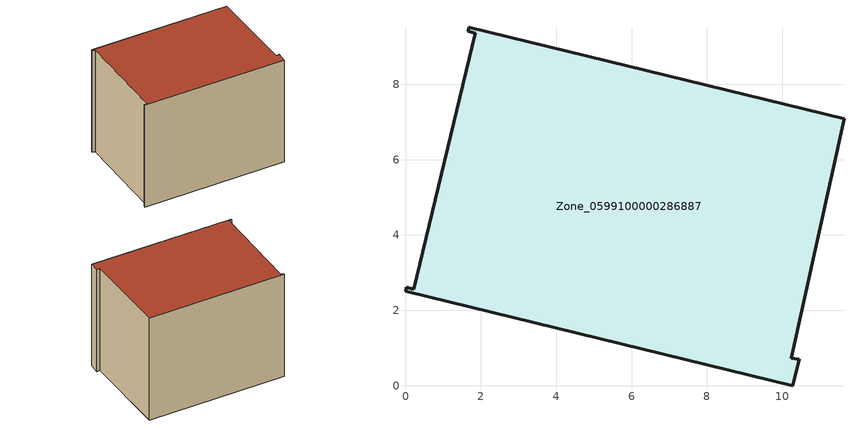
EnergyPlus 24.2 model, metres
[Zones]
Zone_0599100000286887
 floor ground (C_G): 1.85,9.35 1.66,9.4 1.68,9.51 11.64,7.09 10.23,0.73 10.44,0.7 10.27,0 0,2.51 0.02,2.61 0.21,2.56 z0
 wall outside (C_F): 11.64,7.09 1.68,9.51 1.66,9.4 1.85,9.35 0.21,2.56 0.02,2.61 0,2.51 10.27,0 10.44,0.7 10.23,0.73 11.64,7.09 z0:8.28
 roof outside (C_R): 10.23,0.73 11.64,7.09 1.68,9.51 1.66,9.4 1.85,9.35 0.21,2.56 0.02,2.61 0,2.51 10.27,0 10.44,0.7 z8.28
[BUILDING]
Pand.0599100000286887: North Axis=0; Terrain=City; Loads Convergence Tolerance Value=0.04; Temperature Convergence Tolerance Value=0.4; Solar Distribution=FullExterior; Maximum Number of Warmup Days=25; Minimum Number of Warmup Days=1
[Site:Location]
Rotterdam.The.Hague.AP_ZH_NLD Design_Conditions: Latitude=51.96; Longitude=4.45; Time Zone=1; Elevation=-4.5
[SITE:GROUNDTEMPERATURE:BUILDINGSURFACE]
18, 18, 18, 18, 18, 18, 18, 18, 18, 18, 18, 18
[MATERIAL] Thermal Absorptance=0.9; Solar Absorptance=0.7; Visible Absorptance=0.7
Name | Roughness | Thickness | Conductivity | Density | Specific Heat
G.TI.1992-2005 | MediumSmooth | 0.15 | 0.06 | 540 | 1210
F.TI.1992-2005 | Rough | 0.3 | 0.12 | 1920 | 840
R.TI.1992-2005 | MediumRough | 0.2 | 0.08 | 1500 | 1000
[CONSTRUCTION]
C_G: G.TI.1992-2005
C_F: F.TI.1992-2005
C_R: R.TI.1992-2005
[ZONE]
Zone_0599100000286887: Type=1; Multiplier=1; Ceiling Height=Autocalculate; Volume=Autocalculate; Floor Area=autocalculate; Part of Total Floor Area=Yes
[ZONEINFILTRATION:DESIGNFLOWRATE]
Infil_Zone_0599100000286887: Zone or ZoneList or Space or SpaceList=Zone_0599100000286887; Schedule=AlwaysOn; Design Flow Rate Calculation Method=Flow/Area; Flow Rate per Floor Area=0.0015; Constant Term Coefficient=1; Temperature Term Coefficient=0; Velocity Term Coefficient=0; Velocity Squared Term Coefficient=0
[HVACTEMPLATE:ZONE:IDEALLOADSAIRSYSTEM]
Zone_0599100000286887: Maximum Heating Supply Air Temperature=50; Minimum Cooling Supply Air Temperature=13; Maximum Heating Supply Air Humidity Ratio=0.0156; Minimum Cooling Supply Air Humidity Ratio=0.0077; Heating Limit=NoLimit; Cooling Limit=NoLimit; Dehumidification Control Type=ConstantSensibleHeatRatio; Cooling Sensible Heat Ratio=0.7; Dehumidification Setpoint=60; Humidification Control Type=None; Humidification Setpoint=30; Outdoor Air Method=None; Outdoor Air Flow Rate per Person=0.00944; Outdoor Air Flow Rate per Zone Floor Area=0; Outdoor Air Flow Rate per Zone=0; Demand Controlled Ventilation Type=None; Outdoor Air Economizer Type=NoEconomizer; Heat Recovery Type=None; Sensible Heat Recovery Effectiveness=0.7; Latent Heat Recovery Effectiveness=0.65
[ZONECONTROL:THERMOSTAT]
ThermostatControl_Zone_0599100000286887: Zone or ZoneList=Zone_0599100000286887; Control Type Schedule=DualSetpointControlType; Control 1=Thermostat_Zone_0599100000286887; Temperature Difference Between Cutout And Setpoint=0
[THERMOSTATSETPOINT:DUALSETPOINT]
Thermostat_Zone_0599100000286887: Heating Setpoint Temperature Schedule=HeatingSetpoint_Zone_0599100000286887; Cooling Setpoint Temperature Schedule=CoolingSetpoint_Zone_0599100000286887
[SCHEDULE:COMPACT]
HeatingSetpoint_Zone_0599100000286887: Through: 12/31, For: AllDays, Until: 24:00, 21
CoolingSetpoint_Zone_0599100000286887: Through: 12/31, For: AllDays, Until: 24:00, 24
DualSetpointControlType: Through: 12/31, For: AllDays, Until: 24:00, 4
AlwaysOn: Through: 12/31, For: AllDays, Until: 24:00, 1
